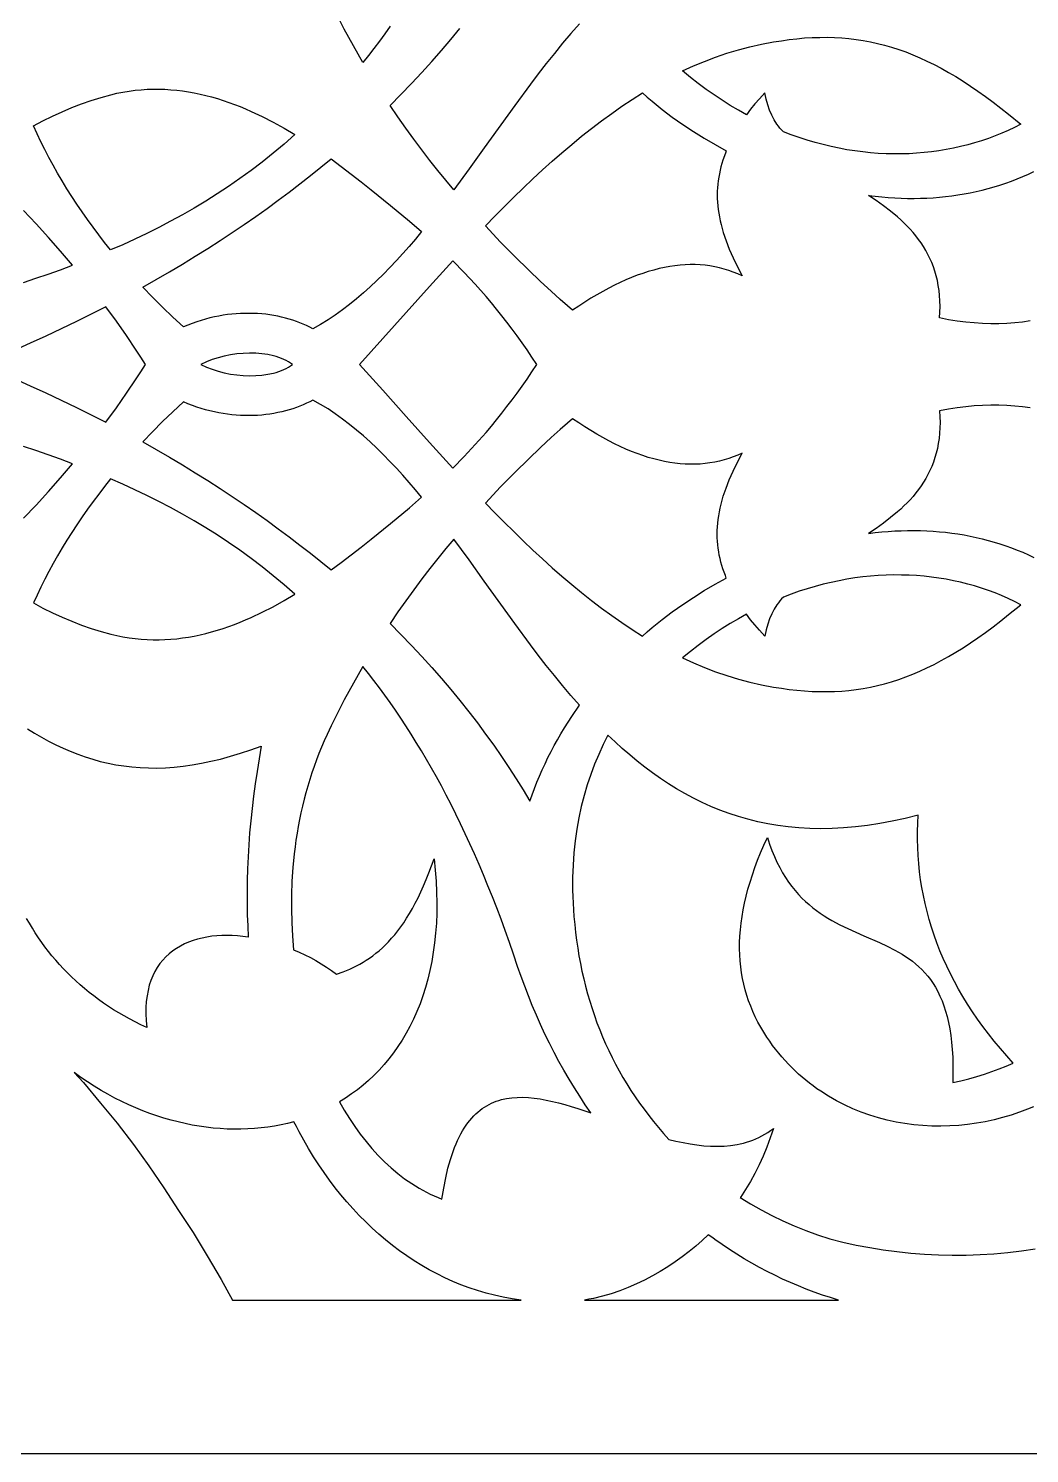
# Model space of a CAD drawing. Extents: x -52 to 65, y 51 to 91.
# Drawn here: x -14.2 to 4.06, y 51.4 to 77.39 of the extents above; entities that cross this region are included whole.
import ezdxf

# ---------------------------------------------------------------- set-up
doc = ezdxf.new("R2010")
doc.units = 0
doc.header["$MEASUREMENT"] = 0
doc.layers.add('LAYER_1', color=18, linetype='CONTINUOUS')

msp = doc.modelspace()

# ---------------------------------------------------------------- linework, layer by layer
at = {"layer": 'LAYER_1'}
for points in [[(-7.602, 77.427), (-7.7, 77.29), (-7.799, 77.156), (-7.898, 77.024), (-7.998, 76.895), (-8.099, 76.768), (-8.188, 76.918), (-8.274, 77.069), (-8.359, 77.222), (-8.442, 77.377), (-8.523, 77.533)], [(-4.151, 77.474), (-4.305, 77.298), (-4.457, 77.118), (-4.607, 76.934), (-4.754, 76.749), (-4.9, 76.56), (-5.044, 76.37), (-5.329, 75.986), (-5.887, 75.211), (-6.164, 74.826), (-6.442, 74.447), (-6.586, 74.62), (-6.731, 74.798), (-6.878, 74.983), (-7.024, 75.173), (-7.17, 75.368), (-7.316, 75.569), (-7.46, 75.774), (-7.603, 75.984), (-7.405, 76.183), (-7.212, 76.383), (-7.025, 76.584), (-6.844, 76.785), (-6.667, 76.986), (-6.496, 77.188), (-6.33, 77.39)], [(4.073, 72.055), (3.933, 72.035), (3.791, 72.02), (3.647, 72.009), (3.501, 72.004), (3.353, 72.003), (3.202, 72.008), (3.05, 72.017), (2.896, 72.032), (2.739, 72.052), (2.58, 72.077), (2.419, 72.108), (2.425, 72.214), (2.427, 72.318), (2.425, 72.419), (2.419, 72.516), (2.409, 72.61), (2.395, 72.702), (2.378, 72.791), (2.357, 72.877), (2.333, 72.96), (2.306, 73.041), (2.275, 73.119), (2.242, 73.195), (2.205, 73.268), (2.166, 73.34), (2.125, 73.409), (2.08, 73.476), (2.034, 73.542), (1.985, 73.605), (1.934, 73.666), (1.881, 73.726), (1.826, 73.785), (1.769, 73.841), (1.71, 73.897), (1.65, 73.95), (1.525, 74.054), (1.396, 74.154), (1.262, 74.25), (1.125, 74.343), (1.245, 74.328), (1.364, 74.315), (1.482, 74.305), (1.601, 74.298), (1.718, 74.292), (1.836, 74.289), (1.952, 74.289), (2.069, 74.291), (2.184, 74.295), (2.299, 74.302), (2.414, 74.311), (2.528, 74.322), (2.641, 74.336), (2.753, 74.352), (2.865, 74.37), (2.976, 74.391), (3.086, 74.415), (3.195, 74.44), (3.304, 74.468), (3.412, 74.499), (3.518, 74.532), (3.624, 74.567), (3.729, 74.604), (3.833, 74.644), (3.936, 74.687), (4.038, 74.731), (4.139, 74.778)], [(-14.29, 72.757), (-14.064, 72.832), (-13.84, 72.91), (-13.616, 72.989), (-13.394, 73.07), (-13.613, 73.327), (-13.836, 73.578), (-14.061, 73.825), (-14.287, 74.066)], [(-14.458, 71.004), (-14.167, 70.874), (-13.882, 70.743), (-13.602, 70.611), (-13.326, 70.478), (-13.055, 70.344), (-12.788, 70.209), (-12.596, 70.472), (-12.411, 70.735), (-12.234, 70.998), (-12.149, 71.129), (-12.067, 71.261), (-12.149, 71.392), (-12.234, 71.524), (-12.411, 71.787), (-12.596, 72.05), (-12.788, 72.313), (-13.055, 72.178), (-13.326, 72.044), (-13.601, 71.911), (-13.882, 71.779), (-14.167, 71.648), (-14.458, 71.518)], [(4.073, 70.467), (3.933, 70.487), (3.791, 70.502), (3.647, 70.512), (3.501, 70.518), (3.353, 70.519), (3.202, 70.514), (3.05, 70.505), (2.896, 70.49), (2.739, 70.47), (2.58, 70.445), (2.419, 70.414), (2.425, 70.307), (2.427, 70.204), (2.425, 70.103), (2.419, 70.006), (2.409, 69.911), (2.395, 69.82), (2.378, 69.731), (2.357, 69.645), (2.333, 69.562), (2.305, 69.481), (2.275, 69.403), (2.242, 69.327), (2.205, 69.253), (2.166, 69.182), (2.125, 69.112), (2.08, 69.045), (2.034, 68.98), (1.985, 68.917), (1.934, 68.855), (1.881, 68.795), (1.826, 68.737), (1.769, 68.68), (1.71, 68.625), (1.65, 68.571), (1.525, 68.467), (1.396, 68.367), (1.262, 68.271), (1.125, 68.179), (1.245, 68.194), (1.364, 68.206), (1.482, 68.216), (1.601, 68.224), (1.718, 68.229), (1.836, 68.232), (1.952, 68.233), (2.069, 68.231), (2.184, 68.227), (2.299, 68.22), (2.414, 68.211), (2.528, 68.2), (2.641, 68.186), (2.753, 68.17), (2.865, 68.151), (2.976, 68.13), (3.086, 68.107), (3.195, 68.081), (3.304, 68.053), (3.412, 68.023), (3.518, 67.99), (3.624, 67.955), (3.729, 67.917), (3.833, 67.877), (3.936, 67.835), (4.038, 67.79), (4.139, 67.743)], [(-14.287, 68.456), (-14.061, 68.696), (-13.836, 68.943), (-13.613, 69.195), (-13.394, 69.451), (-13.616, 69.532), (-13.84, 69.612), (-14.064, 69.689), (-14.29, 69.764)], [(-14.218, 64.618), (-14.09, 64.538), (-13.961, 64.463), (-13.831, 64.392), (-13.7, 64.326), (-13.568, 64.263), (-13.436, 64.206), (-13.301, 64.153), (-13.166, 64.105), (-13.028, 64.061), (-12.889, 64.023), (-12.748, 63.99), (-12.606, 63.961), (-12.461, 63.939), (-12.314, 63.921), (-12.164, 63.909), (-12.012, 63.903), (-11.858, 63.902), (-11.701, 63.907), (-11.541, 63.918), (-11.378, 63.935), (-11.212, 63.959), (-11.042, 63.988), (-10.87, 64.024), (-10.694, 64.066), (-10.514, 64.115), (-10.33, 64.17), (-10.143, 64.233), (-9.952, 64.302), (-9.993, 64.07), (-10.03, 63.84), (-10.065, 63.612), (-10.095, 63.386), (-10.122, 63.161), (-10.145, 62.939), (-10.165, 62.718), (-10.182, 62.498), (-10.195, 62.281), (-10.205, 62.066), (-10.211, 61.853), (-10.213, 61.642), (-10.213, 61.433), (-10.209, 61.227), (-10.201, 61.022), (-10.19, 60.82), (-10.289, 60.832), (-10.386, 60.842), (-10.482, 60.847), (-10.578, 60.849), (-10.672, 60.847), (-10.764, 60.842), (-10.855, 60.833), (-10.944, 60.819), (-11.031, 60.802), (-11.116, 60.781), (-11.198, 60.756), (-11.278, 60.727), (-11.355, 60.693), (-11.429, 60.655), (-11.5, 60.613), (-11.568, 60.567), (-11.632, 60.516), (-11.692, 60.46), (-11.748, 60.4), (-11.801, 60.335), (-11.849, 60.266), (-11.892, 60.192), (-11.931, 60.112), (-11.965, 60.028), (-11.995, 59.939), (-12.019, 59.845), (-12.037, 59.746), (-12.05, 59.642), (-12.058, 59.532), (-12.059, 59.417), (-12.054, 59.297), (-12.043, 59.171), (-12.149, 59.22), (-12.253, 59.272), (-12.355, 59.325), (-12.454, 59.38), (-12.552, 59.436), (-12.648, 59.495), (-12.741, 59.555), (-12.833, 59.616), (-12.922, 59.68), (-13.009, 59.745), (-13.095, 59.811), (-13.178, 59.879), (-13.259, 59.949), (-13.338, 60.02), (-13.415, 60.092), (-13.49, 60.166), (-13.563, 60.242), (-13.634, 60.319), (-13.703, 60.397), (-13.77, 60.477), (-13.835, 60.557), (-13.898, 60.64), (-13.958, 60.723), (-14.017, 60.808), (-14.074, 60.894), (-14.128, 60.982), (-14.181, 61.07), (-14.232, 61.16)], [(4.13, 57.726), (4.024, 57.683), (3.874, 57.625), (3.722, 57.573), (3.568, 57.527), (3.411, 57.486), (3.252, 57.452), (3.092, 57.423), (2.93, 57.401), (2.768, 57.384), (2.605, 57.374), (2.441, 57.37), (2.277, 57.372), (2.113, 57.381), (1.95, 57.396), (1.787, 57.418), (1.625, 57.446), (1.464, 57.481), (1.304, 57.522), (1.146, 57.571), (0.99, 57.626), (0.837, 57.688), (0.686, 57.757), (0.538, 57.833), (0.392, 57.916), (0.25, 58.006), (0.181, 58.054), (0.112, 58.104), (0.044, 58.155), (-0.022, 58.209), (-0.088, 58.264), (-0.153, 58.321), (-0.216, 58.38), (-0.278, 58.44), (-0.34, 58.503), (-0.4, 58.567), (-0.458, 58.634), (-0.516, 58.702), (-0.572, 58.772), (-0.627, 58.844), (-0.68, 58.918), (-0.732, 58.994), (-0.79, 59.085), (-0.844, 59.177), (-0.895, 59.27), (-0.943, 59.364), (-0.987, 59.46), (-1.027, 59.557), (-1.064, 59.655), (-1.097, 59.755), (-1.127, 59.856), (-1.152, 59.959), (-1.175, 60.063), (-1.193, 60.169), (-1.208, 60.276), (-1.218, 60.385), (-1.225, 60.495), (-1.228, 60.607), (-1.228, 60.721), (-1.223, 60.836), (-1.214, 60.953), (-1.201, 61.072), (-1.184, 61.192), (-1.163, 61.314), (-1.138, 61.438), (-1.109, 61.564), (-1.076, 61.692), (-1.038, 61.821), (-0.996, 61.952), (-0.95, 62.085), (-0.9, 62.22), (-0.845, 62.357), (-0.786, 62.496), (-0.723, 62.637), (-0.682, 62.515), (-0.64, 62.399), (-0.595, 62.288), (-0.547, 62.184), (-0.497, 62.085), (-0.445, 61.992), (-0.391, 61.903), (-0.335, 61.82), (-0.277, 61.741), (-0.217, 61.667), (-0.156, 61.597), (-0.093, 61.531), (-0.029, 61.469), (0.037, 61.41), (0.104, 61.355), (0.172, 61.303), (0.241, 61.254), (0.311, 61.208), (0.382, 61.164), (0.453, 61.122), (0.597, 61.045), (0.743, 60.974), (0.89, 60.907), (1.036, 60.844), (1.325, 60.718), (1.465, 60.653), (1.602, 60.583), (1.669, 60.546), (1.734, 60.507), (1.799, 60.466), (1.861, 60.423), (1.923, 60.378), (1.982, 60.33), (2.04, 60.279), (2.096, 60.225), (2.15, 60.168), (2.202, 60.108), (2.251, 60.043), (2.299, 59.975), (2.344, 59.903), (2.386, 59.826), (2.426, 59.744), (2.463, 59.658), (2.498, 59.567), (2.529, 59.47), (2.557, 59.368), (2.583, 59.26), (2.605, 59.147), (2.623, 59.027), (2.638, 58.901), (2.65, 58.768), (2.658, 58.628), (2.662, 58.481), (2.662, 58.327), (2.658, 58.166), (2.807, 58.199), (2.953, 58.235), (3.095, 58.275), (3.235, 58.319), (3.371, 58.365), (3.504, 58.414), (3.634, 58.467), (3.761, 58.522), (3.642, 58.653), (3.527, 58.785), (3.417, 58.918), (3.311, 59.052), (3.209, 59.187), (3.112, 59.322), (3.019, 59.458), (2.93, 59.595), (2.845, 59.733), (2.765, 59.871), (2.689, 60.01), (2.617, 60.149), (2.549, 60.289), (2.485, 60.43), (2.426, 60.571), (2.37, 60.713), (2.319, 60.855), (2.272, 60.998), (2.228, 61.141), (2.189, 61.285), (2.154, 61.43), (2.123, 61.574), (2.096, 61.72), (2.073, 61.865), (2.053, 62.011), (2.038, 62.158), (2.027, 62.304), (2.019, 62.451), (2.016, 62.599), (2.016, 62.746), (2.02, 62.894), (2.028, 63.042), (1.789, 62.982), (1.555, 62.931), (1.326, 62.889), (1.102, 62.854), (0.883, 62.828), (0.668, 62.809), (0.458, 62.798), (0.251, 62.795), (0.05, 62.799), (-0.148, 62.81), (-0.341, 62.828), (-0.531, 62.853), (-0.716, 62.884), (-0.898, 62.922), (-1.076, 62.966), (-1.25, 63.016), (-1.421, 63.072), (-1.589, 63.134), (-1.753, 63.202), (-1.914, 63.274), (-2.072, 63.352), (-2.227, 63.435), (-2.379, 63.523), (-2.528, 63.616), (-2.674, 63.712), (-2.818, 63.814), (-2.959, 63.919), (-3.098, 64.028), (-3.234, 64.141), (-3.368, 64.258), (-3.5, 64.378), (-3.63, 64.501), (-3.717, 64.328), (-3.798, 64.151), (-3.874, 63.969), (-3.944, 63.783), (-4.008, 63.593), (-4.065, 63.398), (-4.116, 63.198), (-4.16, 62.994), (-4.198, 62.786), (-4.228, 62.572), (-4.251, 62.355), (-4.267, 62.132), (-4.275, 61.905), (-4.275, 61.674), (-4.272, 61.556), (-4.267, 61.437), (-4.26, 61.317), (-4.251, 61.196), (-4.237, 61.05), (-4.221, 60.904), (-4.203, 60.76), (-4.182, 60.617), (-4.159, 60.476), (-4.132, 60.335), (-4.104, 60.196), (-4.072, 60.058), (-4.039, 59.922), (-4.002, 59.786), (-3.963, 59.652), (-3.921, 59.519), (-3.877, 59.388), (-3.83, 59.257), (-3.78, 59.128), (-3.728, 59.001), (-3.673, 58.874), (-3.615, 58.749), (-3.554, 58.625), (-3.491, 58.502), (-3.425, 58.381), (-3.357, 58.261), (-3.285, 58.142), (-3.211, 58.024), (-3.134, 57.908), (-3.055, 57.793), (-2.972, 57.679), (-2.887, 57.567), (-2.799, 57.456), (-2.708, 57.346), (-2.614, 57.237), (-2.518, 57.13), (-2.389, 57.098), (-2.261, 57.071), (-2.133, 57.047), (-2.007, 57.028), (-1.882, 57.014), (-1.757, 57.006), (-1.634, 57.003), (-1.513, 57.007), (-1.393, 57.018), (-1.275, 57.037), (-1.217, 57.049), (-1.159, 57.063), (-1.102, 57.079), (-1.045, 57.097), (-0.989, 57.118), (-0.934, 57.14), (-0.879, 57.166), (-0.824, 57.193), (-0.77, 57.223), (-0.717, 57.255), (-0.665, 57.29), (-0.613, 57.327), (-0.669, 57.155), (-0.731, 56.987), (-0.799, 56.824), (-0.872, 56.665), (-0.95, 56.51), (-1.033, 56.36), (-1.121, 56.213), (-1.214, 56.07), (-1.219, 56.07), (-1.031, 55.955), (-0.838, 55.846), (-0.64, 55.743), (-0.438, 55.646), (-0.232, 55.555), (-0.021, 55.469), (0.194, 55.389), (0.414, 55.315), (0.655, 55.256), (0.898, 55.202), (1.144, 55.156), (1.392, 55.116), (1.641, 55.083), (1.892, 55.057), (2.144, 55.038), (2.397, 55.025), (2.65, 55.019), (2.903, 55.021), (3.157, 55.029), (3.41, 55.044), (3.662, 55.067), (3.913, 55.096), (4.162, 55.133)], [(-51.868, 51.402), (64.584, 51.402)], [(-51.868, 51.402), (-30.084, 51.402), (64.584, 51.402)]]:
    msp.add_lwpolyline(points, dxfattribs=at)
for points in [[(3.9, 75.641), (3.785, 75.583), (3.669, 75.528), (3.551, 75.476), (3.43, 75.427), (3.308, 75.382), (3.184, 75.34), (3.058, 75.301), (2.931, 75.265), (2.802, 75.233), (2.672, 75.204), (2.54, 75.178), (2.407, 75.156), (2.272, 75.138), (2.137, 75.123), (2, 75.112), (1.862, 75.104), (1.723, 75.1), (1.583, 75.1), (1.442, 75.103), (1.301, 75.11), (1.159, 75.121), (1.016, 75.136), (0.872, 75.154), (0.729, 75.177), (0.584, 75.204), (0.44, 75.234), (0.295, 75.269), (0.15, 75.307), (0.005, 75.35), (-0.141, 75.397), (-0.286, 75.448), (-0.431, 75.504), (-0.463, 75.537), (-0.493, 75.571), (-0.521, 75.606), (-0.548, 75.644), (-0.599, 75.722), (-0.643, 75.807), (-0.683, 75.899), (-0.717, 75.997), (-0.746, 76.101), (-0.77, 76.213), (-0.869, 76.107), (-0.953, 76.011), (-1.03, 75.916), (-1.104, 75.815), (-1.252, 75.898), (-1.4, 75.986), (-1.547, 76.078), (-1.694, 76.175), (-1.839, 76.277), (-1.984, 76.384), (-2.127, 76.496), (-2.269, 76.613), (-2.071, 76.704), (-1.87, 76.788), (-1.666, 76.865), (-1.461, 76.935), (-1.252, 76.998), (-1.041, 77.053), (-0.828, 77.101), (-0.613, 77.142), (-0.467, 77.165), (-0.324, 77.185), (-0.183, 77.201), (-0.043, 77.214), (0.095, 77.222), (0.232, 77.226), (0.367, 77.227), (0.501, 77.223), (0.634, 77.216), (0.766, 77.204), (0.897, 77.189), (1.027, 77.169), (1.157, 77.145), (1.286, 77.116), (1.415, 77.083), (1.544, 77.046), (1.673, 77.005), (1.801, 76.959), (1.93, 76.909), (2.059, 76.854), (2.188, 76.794), (2.318, 76.73), (2.449, 76.661), (2.58, 76.587), (2.713, 76.509), (2.846, 76.426), (2.981, 76.338), (3.117, 76.245), (3.254, 76.147), (3.393, 76.044), (3.533, 75.936), (3.675, 75.823)], [(-9.34, 75.452), (-9.537, 75.279), (-9.736, 75.112), (-9.937, 74.952), (-10.139, 74.798), (-10.344, 74.649), (-10.55, 74.507), (-10.758, 74.37), (-10.967, 74.238), (-11.178, 74.111), (-11.391, 73.989), (-11.606, 73.871), (-11.822, 73.759), (-12.04, 73.65), (-12.259, 73.546), (-12.48, 73.445), (-12.702, 73.349), (-12.811, 73.486), (-12.918, 73.624), (-13.022, 73.762), (-13.123, 73.902), (-13.221, 74.042), (-13.316, 74.182), (-13.408, 74.323), (-13.497, 74.465), (-13.584, 74.607), (-13.668, 74.749), (-13.748, 74.892), (-13.826, 75.035), (-13.902, 75.178), (-13.974, 75.322), (-14.043, 75.466), (-14.11, 75.61), (-13.936, 75.702), (-13.761, 75.788), (-13.585, 75.87), (-13.409, 75.945), (-13.232, 76.014), (-13.054, 76.076), (-12.876, 76.131), (-12.697, 76.178), (-12.586, 76.205), (-12.475, 76.227), (-12.364, 76.245), (-12.254, 76.26), (-12.144, 76.271), (-12.035, 76.278), (-11.926, 76.281), (-11.817, 76.281), (-11.709, 76.278), (-11.601, 76.271), (-11.494, 76.261), (-11.387, 76.248), (-11.28, 76.232), (-11.174, 76.213), (-11.069, 76.191), (-10.963, 76.166), (-10.858, 76.138), (-10.754, 76.108), (-10.65, 76.075), (-10.547, 76.04), (-10.443, 76.002), (-10.341, 75.962), (-10.239, 75.92), (-10.137, 75.875), (-9.935, 75.78), (-9.735, 75.677), (-9.537, 75.568)], [(-5.865, 73.787), (-5.694, 73.964), (-5.521, 74.138), (-5.348, 74.309), (-5.175, 74.478), (-5, 74.644), (-4.824, 74.807), (-4.647, 74.966), (-4.47, 75.121), (-4.291, 75.273), (-4.11, 75.421), (-3.929, 75.565), (-3.746, 75.704), (-3.562, 75.838), (-3.376, 75.968), (-3.189, 76.093), (-3, 76.213), (-2.912, 76.135), (-2.823, 76.059), (-2.642, 75.912), (-2.456, 75.771), (-2.266, 75.636), (-2.072, 75.507), (-1.875, 75.385), (-1.675, 75.269), (-1.472, 75.159), (-1.486, 75.112), (-1.532, 74.988), (-1.569, 74.863), (-1.585, 74.801), (-1.598, 74.738), (-1.61, 74.675), (-1.62, 74.612), (-1.627, 74.548), (-1.633, 74.484), (-1.636, 74.42), (-1.637, 74.354), (-1.636, 74.289), (-1.633, 74.222), (-1.627, 74.155), (-1.62, 74.088), (-1.61, 74.019), (-1.598, 73.95), (-1.583, 73.88), (-1.567, 73.81), (-1.526, 73.665), (-1.477, 73.517), (-1.417, 73.364), (-1.348, 73.206), (-1.269, 73.044), (-1.181, 72.876), (-1.262, 72.912), (-1.344, 72.946), (-1.427, 72.975), (-1.511, 73.001), (-1.596, 73.024), (-1.682, 73.042), (-1.77, 73.057), (-1.858, 73.069), (-1.947, 73.077), (-2.038, 73.081), (-2.129, 73.081), (-2.221, 73.078), (-2.314, 73.071), (-2.409, 73.061), (-2.504, 73.047), (-2.6, 73.029), (-2.698, 73.008), (-2.796, 72.983), (-2.895, 72.954), (-2.995, 72.922), (-3.097, 72.886), (-3.199, 72.847), (-3.302, 72.803), (-3.406, 72.756), (-3.511, 72.706), (-3.617, 72.652), (-3.725, 72.594), (-3.833, 72.533), (-3.942, 72.467), (-4.052, 72.399), (-4.162, 72.326), (-4.274, 72.25), (-4.37, 72.332), (-4.503, 72.447), (-4.668, 72.595), (-4.862, 72.775), (-5.082, 72.985), (-5.325, 73.225), (-5.587, 73.492)], [(-7.03, 73.684), (-7.143, 73.547), (-7.257, 73.414), (-7.372, 73.283), (-7.488, 73.155), (-7.606, 73.03), (-7.724, 72.908), (-7.845, 72.79), (-7.966, 72.675), (-8.09, 72.564), (-8.215, 72.457), (-8.342, 72.355), (-8.471, 72.256), (-8.603, 72.162), (-8.736, 72.073), (-8.872, 71.989), (-9.011, 71.91), (-9.068, 71.94), (-9.126, 71.969), (-9.187, 71.996), (-9.249, 72.021), (-9.312, 72.045), (-9.378, 72.068), (-9.444, 72.088), (-9.512, 72.107), (-9.582, 72.124), (-9.652, 72.14), (-9.724, 72.153), (-9.797, 72.165), (-9.87, 72.175), (-9.945, 72.182), (-10.021, 72.188), (-10.097, 72.192), (-10.174, 72.193), (-10.252, 72.193), (-10.33, 72.19), (-10.409, 72.185), (-10.489, 72.178), (-10.568, 72.169), (-10.648, 72.158), (-10.729, 72.144), (-10.809, 72.127), (-10.889, 72.109), (-10.97, 72.088), (-11.05, 72.064), (-11.13, 72.038), (-11.211, 72.009), (-11.29, 71.978), (-11.37, 71.944), (-11.564, 72.122), (-11.753, 72.304), (-11.936, 72.487), (-12.115, 72.673), (-11.869, 72.812), (-11.627, 72.951), (-11.39, 73.092), (-11.157, 73.234), (-10.929, 73.377), (-10.704, 73.521), (-10.484, 73.666), (-10.268, 73.812), (-10.055, 73.959), (-9.847, 74.107), (-9.643, 74.256), (-9.443, 74.405), (-9.247, 74.555), (-9.054, 74.705), (-8.866, 74.856), (-8.681, 75.008), (-8.496, 74.871), (-8.312, 74.731), (-8.13, 74.589), (-7.949, 74.446), (-7.595, 74.158), (-7.25, 73.873)], [(-4.929, 71.261), (-5.017, 71.395), (-5.106, 71.526), (-5.196, 71.656), (-5.287, 71.782), (-5.379, 71.907), (-5.472, 72.029), (-5.566, 72.149), (-5.661, 72.267), (-5.757, 72.383), (-5.854, 72.498), (-6.052, 72.722), (-6.254, 72.939), (-6.461, 73.151), (-6.886, 72.682), (-7.31, 72.208), (-7.734, 71.733), (-8.161, 71.261), (-7.734, 70.789), (-7.31, 70.314), (-6.886, 69.839), (-6.461, 69.37), (-6.254, 69.582), (-6.052, 69.8), (-5.854, 70.023), (-5.757, 70.138), (-5.661, 70.254), (-5.566, 70.372), (-5.472, 70.493), (-5.379, 70.615), (-5.287, 70.739), (-5.196, 70.866), (-5.106, 70.995), (-5.017, 71.127)], [(-9.384, 71.261), (-9.42, 71.286), (-9.458, 71.31), (-9.499, 71.333), (-9.541, 71.353), (-9.586, 71.372), (-9.632, 71.389), (-9.68, 71.404), (-9.729, 71.418), (-9.832, 71.44), (-9.94, 71.456), (-10.052, 71.465), (-10.166, 71.467), (-10.281, 71.463), (-10.398, 71.453), (-10.514, 71.436), (-10.628, 71.413), (-10.741, 71.384), (-10.85, 71.349), (-10.955, 71.308), (-11.054, 71.261), (-10.955, 71.214), (-10.85, 71.172), (-10.741, 71.137), (-10.628, 71.108), (-10.514, 71.085), (-10.398, 71.069), (-10.281, 71.058), (-10.166, 71.054), (-10.052, 71.057), (-9.94, 71.066), (-9.832, 71.081), (-9.729, 71.104), (-9.68, 71.117), (-9.632, 71.133), (-9.586, 71.15), (-9.541, 71.169), (-9.499, 71.189), (-9.458, 71.211), (-9.42, 71.235)], [(-7.03, 68.838), (-7.143, 68.974), (-7.257, 69.108), (-7.372, 69.239), (-7.488, 69.367), (-7.606, 69.492), (-7.724, 69.614), (-7.845, 69.732), (-7.966, 69.847), (-8.09, 69.958), (-8.215, 70.065), (-8.342, 70.167), (-8.471, 70.266), (-8.603, 70.359), (-8.736, 70.449), (-8.872, 70.533), (-9.011, 70.612), (-9.068, 70.582), (-9.126, 70.553), (-9.187, 70.526), (-9.249, 70.5), (-9.312, 70.476), (-9.378, 70.454), (-9.444, 70.433), (-9.512, 70.414), (-9.581, 70.397), (-9.652, 70.382), (-9.724, 70.368), (-9.796, 70.357), (-9.87, 70.347), (-9.945, 70.339), (-10.021, 70.333), (-10.097, 70.33), (-10.174, 70.328), (-10.252, 70.329), (-10.33, 70.331), (-10.409, 70.336), (-10.488, 70.343), (-10.568, 70.352), (-10.648, 70.364), (-10.728, 70.378), (-10.809, 70.394), (-10.889, 70.413), (-10.97, 70.434), (-11.05, 70.457), (-11.13, 70.484), (-11.21, 70.512), (-11.29, 70.544), (-11.37, 70.578), (-11.564, 70.399), (-11.753, 70.218), (-11.936, 70.034), (-12.114, 69.848), (-11.869, 69.71), (-11.627, 69.57), (-11.39, 69.429), (-11.157, 69.287), (-10.929, 69.144), (-10.704, 69), (-10.484, 68.855), (-10.268, 68.709), (-10.055, 68.562), (-9.847, 68.415), (-9.643, 68.266), (-9.443, 68.117), (-9.247, 67.967), (-9.054, 67.817), (-8.866, 67.665), (-8.681, 67.514), (-8.496, 67.651), (-8.312, 67.791), (-8.13, 67.932), (-7.949, 68.075), (-7.595, 68.363), (-7.25, 68.648)], [(-5.865, 68.734), (-5.694, 68.558), (-5.521, 68.383), (-5.348, 68.212), (-5.175, 68.043), (-5, 67.877), (-4.824, 67.715), (-4.647, 67.555), (-4.47, 67.4), (-4.291, 67.248), (-4.11, 67.1), (-3.929, 66.957), (-3.746, 66.817), (-3.562, 66.683), (-3.376, 66.553), (-3.189, 66.428), (-3, 66.309), (-2.912, 66.387), (-2.823, 66.463), (-2.642, 66.61), (-2.456, 66.751), (-2.266, 66.886), (-2.072, 67.014), (-1.875, 67.137), (-1.675, 67.253), (-1.472, 67.363), (-1.487, 67.41), (-1.532, 67.534), (-1.569, 67.658), (-1.585, 67.72), (-1.599, 67.783), (-1.61, 67.846), (-1.62, 67.909), (-1.627, 67.973), (-1.633, 68.037), (-1.636, 68.102), (-1.637, 68.167), (-1.636, 68.233), (-1.633, 68.299), (-1.627, 68.366), (-1.62, 68.433), (-1.61, 68.502), (-1.598, 68.571), (-1.583, 68.641), (-1.567, 68.712), (-1.526, 68.856), (-1.477, 69.005), (-1.417, 69.157), (-1.348, 69.315), (-1.269, 69.478), (-1.181, 69.646), (-1.262, 69.609), (-1.344, 69.575), (-1.427, 69.546), (-1.511, 69.52), (-1.596, 69.497), (-1.682, 69.479), (-1.77, 69.464), (-1.858, 69.452), (-1.947, 69.444), (-2.038, 69.44), (-2.129, 69.44), (-2.221, 69.443), (-2.314, 69.45), (-2.409, 69.46), (-2.504, 69.474), (-2.6, 69.492), (-2.698, 69.513), (-2.796, 69.538), (-2.895, 69.567), (-2.995, 69.599), (-3.097, 69.635), (-3.199, 69.675), (-3.302, 69.718), (-3.406, 69.765), (-3.511, 69.816), (-3.617, 69.87), (-3.725, 69.928), (-3.833, 69.989), (-3.942, 70.054), (-4.052, 70.123), (-4.162, 70.195), (-4.274, 70.272), (-4.37, 70.19), (-4.503, 70.074), (-4.668, 69.926), (-4.862, 69.746), (-5.082, 69.536), (-5.325, 69.297), (-5.587, 69.029)], [(-9.34, 67.07), (-9.537, 67.243), (-9.736, 67.409), (-9.937, 67.569), (-10.139, 67.724), (-10.344, 67.872), (-10.55, 68.015), (-10.758, 68.152), (-10.967, 68.284), (-11.178, 68.411), (-11.391, 68.533), (-11.606, 68.65), (-11.822, 68.763), (-12.039, 68.871), (-12.259, 68.976), (-12.479, 69.076), (-12.702, 69.173), (-12.811, 69.036), (-12.918, 68.898), (-13.022, 68.759), (-13.123, 68.62), (-13.221, 68.48), (-13.316, 68.339), (-13.408, 68.198), (-13.497, 68.057), (-13.584, 67.915), (-13.668, 67.772), (-13.748, 67.63), (-13.826, 67.486), (-13.902, 67.343), (-13.974, 67.199), (-14.043, 67.055), (-14.11, 66.911), (-13.936, 66.819), (-13.761, 66.733), (-13.585, 66.652), (-13.409, 66.577), (-13.232, 66.508), (-13.054, 66.446), (-12.876, 66.39), (-12.697, 66.343), (-12.586, 66.317), (-12.475, 66.294), (-12.364, 66.276), (-12.254, 66.262), (-12.145, 66.251), (-12.035, 66.244), (-11.926, 66.24), (-11.818, 66.24), (-11.709, 66.244), (-11.602, 66.25), (-11.494, 66.26), (-11.387, 66.273), (-11.281, 66.29), (-11.174, 66.309), (-11.069, 66.331), (-10.963, 66.356), (-10.859, 66.383), (-10.754, 66.414), (-10.65, 66.447), (-10.547, 66.482), (-10.444, 66.52), (-10.341, 66.56), (-10.239, 66.602), (-10.137, 66.646), (-9.935, 66.742), (-9.735, 66.844), (-9.537, 66.954)], [(-4.151, 65.047), (-4.305, 65.224), (-4.457, 65.404), (-4.607, 65.587), (-4.754, 65.773), (-4.9, 65.961), (-5.044, 66.151), (-5.329, 66.536), (-5.887, 67.311), (-6.164, 67.696), (-6.442, 68.075), (-6.586, 67.902), (-6.731, 67.724), (-6.878, 67.539), (-7.024, 67.349), (-7.17, 67.154), (-7.316, 66.953), (-7.46, 66.747), (-7.603, 66.537), (-7.405, 66.338), (-7.213, 66.138), (-7.025, 65.937), (-6.844, 65.736), (-6.667, 65.535), (-6.496, 65.333), (-6.33, 65.131), (-6.168, 64.928), (-6.012, 64.725), (-5.861, 64.522), (-5.714, 64.318), (-5.573, 64.114), (-5.436, 63.91), (-5.304, 63.706), (-5.176, 63.501), (-5.053, 63.297), (-5.013, 63.413), (-4.971, 63.528), (-4.926, 63.642), (-4.879, 63.756), (-4.83, 63.868), (-4.778, 63.98), (-4.724, 64.091), (-4.668, 64.201), (-4.61, 64.31), (-4.55, 64.418), (-4.488, 64.526), (-4.424, 64.632), (-4.358, 64.737), (-4.291, 64.841)], [(3.899, 66.88), (3.785, 66.938), (3.669, 66.993), (3.55, 67.045), (3.43, 67.094), (3.308, 67.139), (3.184, 67.182), (3.058, 67.221), (2.931, 67.256), (2.802, 67.289), (2.672, 67.317), (2.54, 67.343), (2.407, 67.365), (2.272, 67.383), (2.136, 67.398), (2, 67.41), (1.862, 67.417), (1.723, 67.421), (1.583, 67.422), (1.442, 67.418), (1.301, 67.411), (1.159, 67.4), (1.016, 67.386), (0.872, 67.367), (0.729, 67.344), (0.584, 67.318), (0.44, 67.287), (0.295, 67.253), (0.15, 67.214), (0.005, 67.171), (-0.141, 67.124), (-0.286, 67.073), (-0.431, 67.018), (-0.463, 66.985), (-0.493, 66.951), (-0.521, 66.915), (-0.549, 66.878), (-0.599, 66.799), (-0.644, 66.714), (-0.683, 66.623), (-0.717, 66.525), (-0.746, 66.42), (-0.77, 66.309), (-0.869, 66.414), (-0.953, 66.511), (-1.03, 66.605), (-1.104, 66.706), (-1.252, 66.623), (-1.4, 66.536), (-1.547, 66.444), (-1.694, 66.347), (-1.839, 66.245), (-1.984, 66.138), (-2.127, 66.026), (-2.269, 65.909), (-2.071, 65.818), (-1.87, 65.734), (-1.667, 65.657), (-1.461, 65.587), (-1.252, 65.524), (-1.041, 65.468), (-0.828, 65.42), (-0.613, 65.379), (-0.467, 65.356), (-0.324, 65.336), (-0.183, 65.32), (-0.043, 65.308), (0.095, 65.3), (0.232, 65.295), (0.367, 65.295), (0.501, 65.298), (0.634, 65.306), (0.766, 65.317), (0.897, 65.333), (1.027, 65.353), (1.157, 65.377), (1.286, 65.405), (1.415, 65.438), (1.544, 65.475), (1.673, 65.517), (1.801, 65.563), (1.93, 65.613), (2.059, 65.668), (2.188, 65.728), (2.318, 65.792), (2.449, 65.861), (2.58, 65.934), (2.713, 66.013), (2.846, 66.096), (2.981, 66.184), (3.117, 66.277), (3.254, 66.375), (3.393, 66.478), (3.533, 66.586), (3.675, 66.699)], [(-3.94, 57.611), (-4.044, 57.762), (-4.145, 57.915), (-4.243, 58.071), (-4.339, 58.229), (-4.433, 58.389), (-4.523, 58.551), (-4.611, 58.716), (-4.697, 58.882), (-4.779, 59.051), (-4.859, 59.222), (-4.936, 59.394), (-5.01, 59.569), (-5.081, 59.745), (-5.149, 59.923), (-5.215, 60.103), (-5.277, 60.285), (-5.351, 60.505), (-5.427, 60.722), (-5.503, 60.936), (-5.58, 61.146), (-5.659, 61.352), (-5.738, 61.555), (-5.818, 61.755), (-5.899, 61.951), (-5.981, 62.144), (-6.064, 62.334), (-6.147, 62.521), (-6.232, 62.704), (-6.317, 62.884), (-6.404, 63.062), (-6.491, 63.236), (-6.579, 63.406), (-6.668, 63.574), (-6.758, 63.739), (-6.848, 63.901), (-6.94, 64.06), (-7.032, 64.216), (-7.125, 64.37), (-7.219, 64.52), (-7.314, 64.668), (-7.409, 64.813), (-7.505, 64.955), (-7.602, 65.094), (-7.7, 65.231), (-7.799, 65.366), (-7.898, 65.497), (-7.998, 65.626), (-8.099, 65.753), (-8.188, 65.603), (-8.274, 65.452), (-8.359, 65.299), (-8.442, 65.144), (-8.523, 64.988), (-8.602, 64.831), (-8.679, 64.672), (-8.753, 64.512), (-8.805, 64.398), (-8.855, 64.283), (-8.903, 64.167), (-8.948, 64.05), (-8.991, 63.932), (-9.032, 63.813), (-9.07, 63.694), (-9.106, 63.573), (-9.141, 63.452), (-9.173, 63.331), (-9.202, 63.208), (-9.23, 63.085), (-9.256, 62.962), (-9.279, 62.838), (-9.301, 62.714), (-9.32, 62.589), (-9.337, 62.465), (-9.353, 62.339), (-9.377, 62.089), (-9.394, 61.837), (-9.403, 61.586), (-9.404, 61.335), (-9.398, 61.085), (-9.385, 60.836), (-9.365, 60.589), (-9.26, 60.544), (-9.157, 60.495), (-9.056, 60.444), (-8.957, 60.389), (-8.86, 60.331), (-8.765, 60.27), (-8.672, 60.207), (-8.581, 60.142), (-8.459, 60.186), (-8.337, 60.236), (-8.216, 60.294), (-8.156, 60.326), (-8.097, 60.36), (-8.037, 60.397), (-7.978, 60.436), (-7.919, 60.478), (-7.861, 60.523), (-7.803, 60.571), (-7.745, 60.622), (-7.688, 60.676), (-7.632, 60.734), (-7.575, 60.796), (-7.519, 60.861), (-7.464, 60.93), (-7.409, 61.004), (-7.355, 61.081), (-7.302, 61.163), (-7.248, 61.249), (-7.196, 61.339), (-7.144, 61.435), (-7.093, 61.535), (-7.042, 61.641), (-6.993, 61.751), (-6.943, 61.867), (-6.895, 61.989), (-6.847, 62.115), (-6.8, 62.248), (-6.779, 62.041), (-6.764, 61.838), (-6.755, 61.64), (-6.751, 61.446), (-6.753, 61.256), (-6.76, 61.07), (-6.773, 60.89), (-6.792, 60.713), (-6.815, 60.541), (-6.843, 60.373), (-6.877, 60.21), (-6.915, 60.051), (-6.958, 59.897), (-7.006, 59.747), (-7.058, 59.601), (-7.115, 59.46), (-7.175, 59.323), (-7.241, 59.191), (-7.31, 59.064), (-7.383, 58.941), (-7.46, 58.822), (-7.54, 58.708), (-7.625, 58.598), (-7.713, 58.493), (-7.804, 58.392), (-7.898, 58.296), (-7.996, 58.205), (-8.097, 58.118), (-8.201, 58.035), (-8.307, 57.958), (-8.417, 57.884), (-8.529, 57.816), (-8.439, 57.66), (-8.345, 57.509), (-8.248, 57.364), (-8.147, 57.224), (-8.042, 57.089), (-7.934, 56.961), (-7.822, 56.838), (-7.706, 56.722), (-7.587, 56.613), (-7.464, 56.509), (-7.338, 56.413), (-7.208, 56.324), (-7.075, 56.242), (-7.007, 56.204), (-6.939, 56.168), (-6.87, 56.133), (-6.799, 56.101), (-6.729, 56.07), (-6.657, 56.042), (-6.625, 56.242), (-6.589, 56.429), (-6.549, 56.603), (-6.504, 56.763), (-6.455, 56.911), (-6.429, 56.98), (-6.401, 57.047), (-6.373, 57.11), (-6.344, 57.171), (-6.314, 57.229), (-6.283, 57.284), (-6.251, 57.336), (-6.218, 57.386), (-6.184, 57.433), (-6.149, 57.477), (-6.113, 57.519), (-6.077, 57.558), (-6.039, 57.595), (-6.001, 57.629), (-5.962, 57.662), (-5.922, 57.691), (-5.881, 57.719), (-5.839, 57.744), (-5.797, 57.768), (-5.754, 57.789), (-5.71, 57.808), (-5.666, 57.825), (-5.62, 57.84), (-5.574, 57.854), (-5.48, 57.875), (-5.384, 57.889), (-5.284, 57.896), (-5.183, 57.897), (-5.079, 57.892), (-4.973, 57.882), (-4.865, 57.867), (-4.755, 57.847), (-4.643, 57.823), (-4.529, 57.795), (-4.414, 57.763), (-4.298, 57.729), (-4.18, 57.692)], [(-5.215, 54.199), (-5.378, 54.223), (-5.539, 54.253), (-5.697, 54.288), (-5.854, 54.328), (-6.008, 54.374), (-6.161, 54.424), (-6.311, 54.48), (-6.459, 54.541), (-6.604, 54.606), (-6.748, 54.676), (-6.889, 54.751), (-7.027, 54.831), (-7.164, 54.915), (-7.298, 55.004), (-7.429, 55.097), (-7.558, 55.194), (-7.685, 55.295), (-7.809, 55.401), (-7.93, 55.511), (-8.049, 55.624), (-8.166, 55.742), (-8.279, 55.863), (-8.39, 55.988), (-8.499, 56.117), (-8.604, 56.249), (-8.707, 56.385), (-8.807, 56.525), (-8.904, 56.667), (-8.999, 56.813), (-9.09, 56.962), (-9.179, 57.115), (-9.264, 57.27), (-9.287, 57.319), (-9.31, 57.365), (-9.359, 57.452), (-9.475, 57.422), (-9.593, 57.396), (-9.712, 57.373), (-9.832, 57.355), (-9.954, 57.339), (-10.076, 57.328), (-10.199, 57.32), (-10.324, 57.316), (-10.449, 57.316), (-10.575, 57.319), (-10.701, 57.326), (-10.828, 57.337), (-10.956, 57.352), (-11.084, 57.37), (-11.212, 57.392), (-11.341, 57.418), (-11.47, 57.447), (-11.599, 57.481), (-11.728, 57.518), (-11.856, 57.559), (-11.985, 57.604), (-12.113, 57.652), (-12.241, 57.704), (-12.369, 57.761), (-12.496, 57.82), (-12.623, 57.884), (-12.749, 57.952), (-12.874, 58.023), (-12.998, 58.099), (-13.122, 58.178), (-13.244, 58.261), (-13.366, 58.348), (-13.194, 58.164), (-12.888, 57.789), (-12.582, 57.423), (-12.286, 57.036), (-12.005, 56.645), (-11.728, 56.247), (-11.46, 55.834), (-11.198, 55.429), (-10.94, 55.008), (-10.687, 54.577), (-10.477, 54.199)], [(0.577, 54.199), (0.428, 54.244), (0.281, 54.292), (0.134, 54.344), (-0.012, 54.399), (-0.157, 54.457), (-0.301, 54.519), (-0.444, 54.583), (-0.586, 54.651), (-0.728, 54.722), (-0.868, 54.796), (-1.007, 54.874), (-1.144, 54.954), (-1.281, 55.037), (-1.416, 55.123), (-1.549, 55.213), (-1.682, 55.305), (-1.72, 55.333), (-1.801, 55.387), (-1.912, 55.284), (-2.029, 55.183), (-2.15, 55.085), (-2.275, 54.989), (-2.405, 54.896), (-2.539, 54.806), (-2.676, 54.721), (-2.817, 54.64), (-2.962, 54.564), (-3.11, 54.493), (-3.261, 54.427), (-3.416, 54.368), (-3.573, 54.315), (-3.732, 54.268), (-3.895, 54.229), (-3.977, 54.213), (-4.059, 54.198)]]:
    msp.add_lwpolyline(points, close=True, dxfattribs=at)

doc.saveas('drawing.dxf')
